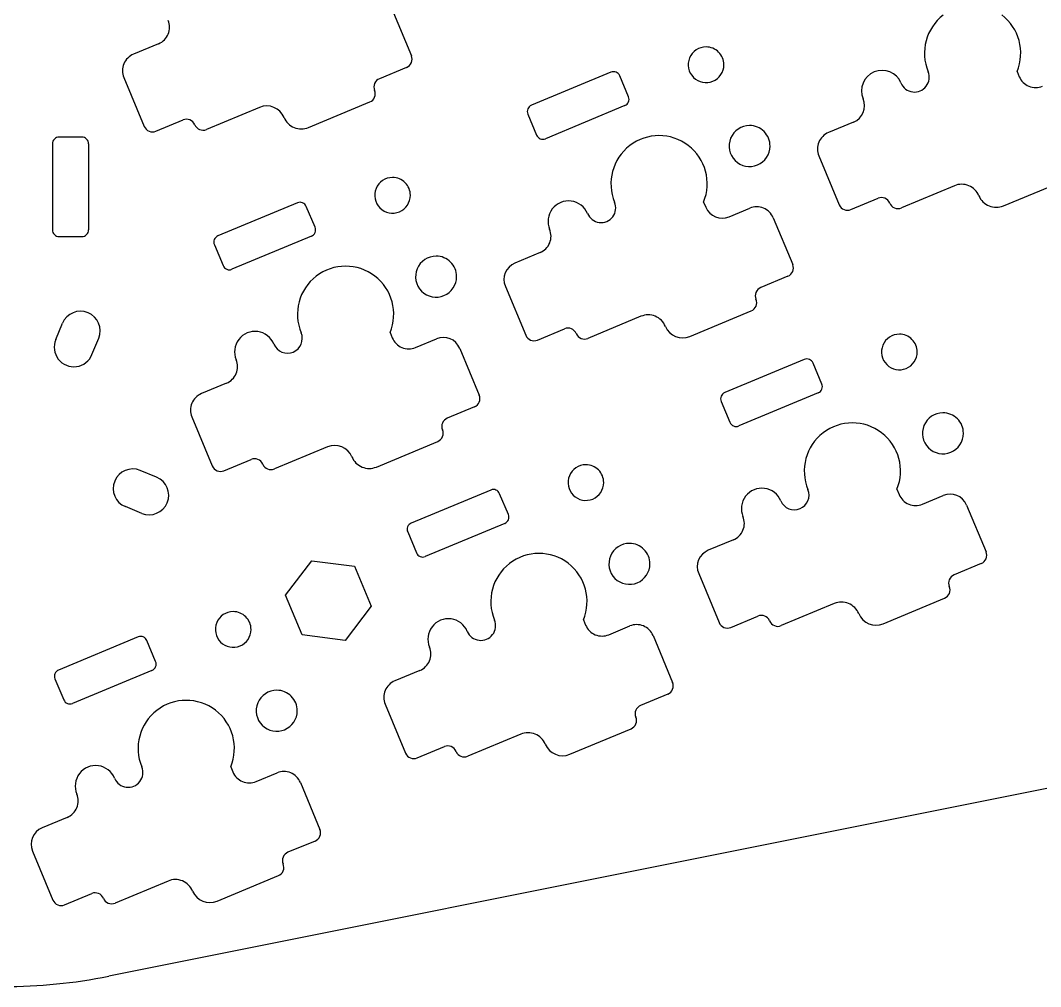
# Model space of a CAD drawing. Header units: millimetres. Extents: x -2 to 277, y 0 to 103.
# Drawn here: x 149.5 to 206.7, y 0.1 to 54.3 of the extents above; entities that cross this region are included whole.
import ezdxf

# ---------------------------------------------------------------- set-up
doc = ezdxf.new("R2010")
doc.units = ezdxf.units.MM
doc.layers.get('0').update_dxf_attribs({"linetype": 'CONTINUOUS'})

msp = doc.modelspace()

# ---------------------------------------------------------------- linework, layer by layer
at = {"color": 1}
for points in [[(170.3074, 54.9342), (171.4035, 52.3034)], [(157.2285, 52.9786), (155.8208, 52.3921)], [(171.1342, 51.6496), (169.6112, 51.015)], [(155.2823, 51.0844), (156.4265, 48.3383)], [(182.5982, 51.3788), (178.1434, 49.5227)], [(183.5848, 50.0013), (183.0964, 51.1736)], [(205.3813, 51.4191), (205.5027, 51.1276)], [(162.8881, 49.4055), (159.9111, 48.1651)], [(165.6342, 48.2747), (169.0727, 49.7073)], [(183.3797, 49.5031), (178.9249, 47.647)], [(157.0803, 48.069), (158.6034, 48.7036)], [(177.9382, 49.0245), (178.4267, 47.8522)], [(196.2077, 48.5819), (194.8, 47.9954)], [(152.92, 47.7418), (151.65, 47.7418)], [(151.269, 47.3608), (151.269, 42.5348)], [(153.301, 47.3608), (153.301, 42.5348)], [(194.2615, 46.6877), (195.4057, 43.9415)], [(204.6134, 43.8779), (208.0518, 45.3106)], [(201.8672, 45.0087), (198.8903, 43.7684)], [(187.7965, 44.0925), (187.918, 43.8009)], [(196.0595, 43.6723), (197.5826, 44.3069)], [(165.0134, 44.0521), (160.5586, 42.196)], [(166.0001, 42.6747), (165.5117, 43.847)], [(189.2257, 43.2625), (190.3941, 43.7493)], [(191.7018, 43.2108), (192.7979, 40.58)], [(151.65, 42.1538), (152.92, 42.1538)], [(165.795, 42.1764), (161.3402, 40.3203)], [(160.3535, 41.6978), (160.8419, 40.5255)], [(178.6229, 41.2552), (177.2152, 40.6687)], [(192.5287, 39.9262), (191.0056, 39.2916)], [(176.6768, 39.361), (177.8209, 36.6149)], [(187.0286, 36.5513), (190.4671, 37.9839)], [(151.4564, 36.3741), (151.8333, 37.2895)], [(184.2825, 37.6821), (181.3056, 36.4417)], [(170.2118, 36.7658), (170.3333, 36.4743)], [(178.4748, 36.3456), (179.9979, 36.9802)], [(153.4907, 35.5365), (153.8676, 36.4519)], [(171.641, 35.9358), (172.8094, 36.4226)], [(174.1171, 35.8842), (175.2132, 33.2534)], [(193.4425, 35.2599), (188.9877, 33.4039)], [(194.4291, 33.8825), (193.9407, 35.0548)], [(161.0382, 33.9286), (159.6305, 33.3421)], [(194.224, 33.3842), (189.7692, 31.5282)], [(188.7825, 32.9056), (189.271, 31.7333)], [(174.944, 32.5995), (173.4209, 31.9649)], [(159.092, 32.0344), (160.2362, 29.2882)], [(166.6978, 30.3554), (163.7208, 29.1151)], [(169.4439, 29.2246), (172.8824, 30.6572)], [(160.8901, 29.019), (162.4131, 29.6536)], [(157.1155, 28.6571), (156.2001, 29.034)], [(175.8579, 27.933), (171.4031, 26.0769)], [(176.8445, 26.5555), (176.3561, 27.7279)], [(198.6408, 27.9736), (198.7623, 27.6821)], [(200.07, 27.1436), (201.2384, 27.6304)], [(156.2778, 26.6228), (155.3624, 26.9997)], [(202.5461, 27.092), (203.6422, 24.4612)], [(176.6394, 26.0573), (172.1846, 24.2012)], [(171.1979, 25.5787), (171.6863, 24.4064)], [(189.4672, 25.1364), (188.0595, 24.5499)], [(164.3446, 22.0368), (165.8177, 23.9641)], [(165.8177, 23.9641), (168.2236, 23.653), (169.1562, 21.4145)], [(203.373, 23.8073), (201.8499, 23.1727)], [(268.1555, 23.4183), (154.4272, 0.6518)], [(187.5211, 23.2422), (188.6653, 20.496)], [(165.2772, 19.7983), (164.3446, 22.0368)], [(197.8729, 20.4324), (201.3114, 21.8651)], [(169.1562, 21.4145), (167.6831, 19.4872)], [(195.1268, 21.5632), (192.1499, 20.3229)], [(181.0561, 20.6469), (181.1776, 20.3554)], [(189.3191, 20.2268), (190.8422, 20.8614)], [(182.4853, 19.8169), (183.6537, 20.3038)], [(156.0752, 19.6902), (151.6204, 17.8341)], [(157.0618, 18.3128), (156.5734, 19.4851)], [(167.6831, 19.4872), (165.2772, 19.7983)], [(184.9614, 19.7653), (186.0575, 17.1345)], [(156.8567, 17.8145), (152.4019, 15.9584)], [(171.8825, 17.8097), (170.4748, 17.2232)], [(151.4152, 17.3359), (151.9037, 16.1636)], [(185.7883, 16.4807), (184.2652, 15.8461)], [(169.9363, 15.9155), (171.0805, 13.1694)], [(180.2882, 13.1058), (183.7267, 14.5384)], [(177.5421, 14.2366), (174.5651, 12.9962)], [(171.7344, 12.9001), (173.2575, 13.5347)], [(161.2735, 12.4039), (161.395, 12.1124)], [(162.7027, 11.5739), (163.8711, 12.0607)], [(165.1788, 11.5222), (166.2749, 8.8915)], [(152.0999, 9.5667), (150.6922, 8.9802)], [(166.0057, 8.2376), (164.4826, 7.603)], [(150.1538, 7.6725), (151.2979, 4.9263)], [(160.5056, 4.8627), (163.9441, 6.2953)], [(157.7595, 5.9935), (154.7826, 4.7532)], [(151.9518, 4.6571), (153.4749, 5.2917)]]:
    msp.add_lwpolyline(points, dxfattribs=at)
for points in [[(187.9346, 52.7974)], [(190.3769, 48.3858)], [(170.3499, 45.4707)], [(172.7921, 41.0592)], [(198.7789, 36.6786)], [(201.2212, 32.267)], [(181.1942, 29.3519)], [(183.6365, 24.9403)], [(161.4116, 21.1088)], [(163.8539, 16.6973)]]:
    msp.add_lwpolyline(points, close=True, dxfattribs=at)
for points in [[(201.236613, 54.585792), (200.268654, 53.839885), (199.922358, 52.536841), (200.3923, 51.4088)], [(205.3813, 51.4191), (205.84658, 52.549072), (205.494907, 53.850675), (204.523876, 54.592578)], [(157.768589, 53.520921), (157.869578, 53.766163), (157.869007, 54.041479), (157.767, 54.2863)], [(157.2285, 52.9786), (157.473324, 53.080599), (157.667601, 53.275678), (157.768589, 53.520921)], [(187.9346, 52.7974), (187.530138, 52.7974), (187.165501, 52.553758), (187.01072, 52.180083)], [(188.641707, 52.504507), (188.45417, 52.692043), (188.199816, 52.7974), (187.9346, 52.7974)], [(155.8208, 52.3921), (155.575976, 52.290101), (155.381699, 52.095022), (155.280711, 51.849779)], [(171.1342, 51.6496), (171.389102, 51.755782), (171.50967, 52.048493), (171.4035, 52.3034)], [(187.01072, 52.180083), (186.855939, 51.806409), (186.941495, 51.376291), (187.227493, 51.090293)], [(188.9346, 51.7974), (188.9346, 52.062616), (188.829243, 52.31697), (188.641707, 52.504507)], [(155.280711, 51.849779), (155.179722, 51.604537), (155.180293, 51.329221), (155.2823, 51.0844)], [(188.317283, 50.87352), (188.690958, 51.028301), (188.9346, 51.392938), (188.9346, 51.7974)], [(198.8692, 50.7742), (198.624919, 51.360471), (197.951627, 51.637717), (197.365353, 51.393443)], [(169.6112, 51.015), (169.488767, 50.96401), (169.391607, 50.866466), (169.341102, 50.743832)], [(183.0964, 51.1736), (183.015487, 51.367835), (182.792439, 51.459705), (182.5982, 51.3788)], [(187.227493, 51.090293), (187.513491, 50.804295), (187.943609, 50.718739), (188.317283, 50.87352)], [(197.365353, 51.393443), (196.779079, 51.149169), (196.501833, 50.475877), (196.746107, 49.889603)], [(200.286309, 50.590633), (200.465251, 50.824842), (200.505652, 51.136724), (200.392293, 51.408797)], [(205.5027, 51.1276), (205.604699, 50.882776), (205.799778, 50.688499), (206.045021, 50.587511)], [(169.0727, 49.7073), (169.327563, 49.813521), (169.448081, 50.106221), (169.3419, 50.3611)], [(169.341102, 50.743832), (169.290597, 50.621198), (169.290884, 50.483522), (169.3419, 50.3611)], [(198.8692, 50.7742), (198.982566, 50.50213), (199.232464, 50.3112), (199.524766, 50.273336)], [(199.524766, 50.273336), (199.817068, 50.235471), (200.107366, 50.356424), (200.286309, 50.590633)], [(206.045021, 50.587511), (206.290263, 50.486522), (206.565579, 50.487093), (206.8104, 50.5891)], [(183.3797, 49.5031), (183.573896, 49.584052), (183.665717, 49.807089), (183.5848, 50.0013)], [(196.2077, 48.5819), (196.717482, 48.794341), (196.958529, 49.379814), (196.7461, 49.8896)], [(164.2611, 48.8401), (164.038068, 49.375355), (163.423374, 49.628485), (162.8881, 49.4055)], [(178.1434, 49.5227), (177.949165, 49.441787), (177.857295, 49.218739), (177.9382, 49.0245)], [(158.986107, 48.704437), (158.863475, 48.754923), (158.72581, 48.754622), (158.6034, 48.7036)], [(159.2573, 48.4344), (159.206291, 48.556815), (159.108739, 48.653952), (158.986107, 48.704437)], [(164.2611, 48.8401), (164.368204, 48.583036), (164.573041, 48.379048), (164.830549, 48.273014)], [(156.4265, 48.3383), (156.532682, 48.083398), (156.825393, 47.96283), (157.0803, 48.069)], [(159.2573, 48.4344), (159.363482, 48.179498), (159.656193, 48.05893), (159.9111, 48.1651)], [(164.830549, 48.273014), (165.088056, 48.166981), (165.377139, 48.167587), (165.6342, 48.2747)], [(190.3769, 48.3858), (189.911768, 48.3858), (189.492437, 48.105611), (189.314439, 47.675886)], [(191.190073, 48.048973), (190.974406, 48.26464), (190.681899, 48.3858), (190.3769, 48.3858)], [(151.380592, 47.630208), (151.309141, 47.558756), (151.269, 47.461847), (151.269, 47.3608)], [(151.65, 47.7418), (151.548953, 47.7418), (151.452044, 47.701659), (151.380592, 47.630208)], [(153.189408, 47.630208), (153.117956, 47.701659), (153.021047, 47.7418), (152.92, 47.7418)], [(153.301, 47.3608), (153.301, 47.461847), (153.260859, 47.558756), (153.189408, 47.630208)], [(178.4267, 47.8522), (178.507613, 47.657965), (178.730661, 47.566095), (178.9249, 47.647)], [(186.939096, 47.266055), (185.968036, 48.007974), (184.619723, 48.005163), (183.651765, 47.259202)], [(189.314439, 47.675886), (189.13644, 47.24616), (189.23483, 46.751525), (189.563727, 46.422627)], [(191.5269, 47.2358), (191.5269, 47.540799), (191.40574, 47.833306), (191.190073, 48.048973)], [(194.8, 47.9954), (194.555176, 47.893401), (194.360899, 47.698322), (194.259911, 47.453079)], [(183.651765, 47.259202), (182.683807, 46.513241), (182.337569, 45.210139), (182.8076, 44.0821)], [(187.7965, 44.0925), (188.261824, 45.222489), (187.910156, 46.524136), (186.939096, 47.266055)], [(190.816986, 46.173339), (191.246711, 46.351337), (191.5269, 46.770668), (191.5269, 47.2358)], [(194.259911, 47.453079), (194.158922, 47.207837), (194.159493, 46.932521), (194.2615, 46.6877)], [(189.563727, 46.422627), (189.892625, 46.09373), (190.38726, 45.99534), (190.816986, 46.173339)], [(170.3499, 45.4707), (169.945438, 45.4707), (169.580801, 45.227058), (169.42602, 44.853383)], [(171.057007, 45.177807), (170.86947, 45.365343), (170.615116, 45.4707), (170.3499, 45.4707)], [(169.42602, 44.853383), (169.271239, 44.479709), (169.356795, 44.049591), (169.642793, 43.763593)], [(171.3499, 44.4707), (171.3499, 44.735916), (171.244543, 44.99027), (171.057007, 45.177807)], [(202.670851, 45.010386), (202.413344, 45.116419), (202.124261, 45.115813), (201.8672, 45.0087)], [(203.2403, 44.4433), (203.133196, 44.700364), (202.928359, 44.904352), (202.670851, 45.010386)], [(165.305032, 44.052763), (165.211581, 44.091228), (165.106676, 44.090989), (165.0134, 44.0521)], [(170.732583, 43.54682), (171.106258, 43.701601), (171.3499, 44.066238), (171.3499, 44.4707)], [(180.370681, 44.145672), (179.96323, 44.198451), (179.558572, 44.029848), (179.309138, 43.703375)], [(181.2845, 43.4475), (181.126475, 43.82675), (180.778132, 44.092892), (180.370681, 44.145672)], [(182.701609, 43.263933), (182.880551, 43.498142), (182.920952, 43.810024), (182.807593, 44.082097)], [(198.2364, 44.0376), (198.130218, 44.292502), (197.837507, 44.41307), (197.5826, 44.3069)], [(203.2403, 44.4433), (203.347404, 44.186236), (203.552241, 43.982248), (203.809749, 43.876214)], [(165.5117, 43.847), (165.472826, 43.940282), (165.398484, 44.014298), (165.305032, 44.052763)], [(169.642793, 43.763593), (169.928791, 43.477595), (170.358909, 43.392039), (170.732583, 43.54682)], [(179.309138, 43.703375), (179.059704, 43.376901), (179.00339, 42.942156), (179.161407, 42.562903)], [(187.918, 43.8009), (188.130441, 43.291118), (188.715914, 43.050071), (189.2257, 43.2625)], [(191.159479, 43.750889), (190.914237, 43.851878), (190.638921, 43.851307), (190.3941, 43.7493)], [(191.7018, 43.2108), (191.599801, 43.455624), (191.404722, 43.649901), (191.159479, 43.750889)], [(195.4057, 43.9415), (195.511921, 43.686637), (195.804621, 43.566119), (196.0595, 43.6723)], [(198.2364, 44.0376), (198.287409, 43.915185), (198.384961, 43.818048), (198.507593, 43.767563)], [(198.507593, 43.767563), (198.630225, 43.717077), (198.76789, 43.717378), (198.8903, 43.7684)], [(203.809749, 43.876214), (204.067256, 43.770181), (204.356339, 43.770787), (204.6134, 43.8779)], [(181.2845, 43.4475), (181.397866, 43.17543), (181.647764, 42.9845), (181.940066, 42.946636)], [(181.940066, 42.946636), (182.232368, 42.908771), (182.522666, 43.029724), (182.701609, 43.263933)], [(151.269, 42.5348), (151.269, 42.433753), (151.309141, 42.336844), (151.380592, 42.265392)], [(153.189408, 42.265392), (153.260859, 42.336844), (153.301, 42.433753), (153.301, 42.5348)], [(165.7949, 42.1764), (165.8882, 42.215255), (165.962239, 42.289589), (166.000723, 42.383043)], [(166.000723, 42.383043), (166.039208, 42.476496), (166.038983, 42.581412), (166.0001, 42.6747)], [(179.162989, 41.797521), (179.263978, 42.042763), (179.263407, 42.318079), (179.1614, 42.5629)], [(151.380592, 42.265392), (151.452044, 42.193941), (151.548953, 42.1538), (151.65, 42.1538)], [(152.92, 42.1538), (153.021047, 42.1538), (153.117956, 42.193941), (153.189408, 42.265392)], [(160.5586, 42.196), (160.364404, 42.115048), (160.272583, 41.892011), (160.3535, 41.6978)], [(178.6229, 41.2552), (178.867724, 41.357199), (179.062001, 41.552278), (179.162989, 41.797521)], [(169.354396, 39.939355), (168.383336, 40.681274), (167.035023, 40.678463), (166.067065, 39.932502)], [(172.7921, 41.0592), (172.326968, 41.0592), (171.907637, 40.779011), (171.729639, 40.349286)], [(173.605273, 40.722373), (173.389606, 40.93804), (173.097099, 41.0592), (172.7921, 41.0592)], [(173.9421, 39.9092), (173.9421, 40.214199), (173.82094, 40.506706), (173.605273, 40.722373)], [(177.2152, 40.6687), (176.705418, 40.456259), (176.464371, 39.870786), (176.6768, 39.361)], [(160.8419, 40.5255), (160.880755, 40.4322), (160.955089, 40.358161), (161.048543, 40.319677)], [(161.048543, 40.319677), (161.141996, 40.281192), (161.246912, 40.281417), (161.3402, 40.3203)], [(171.729639, 40.349286), (171.55164, 39.91956), (171.65003, 39.424925), (171.978927, 39.096027)], [(192.5287, 39.9262), (192.783563, 40.032421), (192.904081, 40.325121), (192.7979, 40.58)], [(166.067065, 39.932502), (165.099107, 39.186541), (164.752869, 37.883439), (165.2229, 36.7554)], [(170.2118, 36.7658), (170.677124, 37.895789), (170.325456, 39.197436), (169.354396, 39.939355)], [(173.232186, 38.846739), (173.661911, 39.024737), (173.9421, 39.444068), (173.9421, 39.9092)], [(171.978927, 39.096027), (172.307825, 38.76713), (172.80246, 38.66874), (173.232186, 38.846739)], [(190.735563, 39.020407), (190.685077, 38.897775), (190.685378, 38.76011), (190.7364, 38.6377)], [(191.0056, 39.2916), (190.883185, 39.240591), (190.786048, 39.143039), (190.735563, 39.020407)], [(190.4671, 37.9839), (190.722002, 38.090082), (190.84257, 38.382793), (190.7364, 38.6377)], [(153.267909, 37.884594), (152.707423, 38.115368), (152.06587, 37.849243), (151.8333, 37.2895)], [(153.8676, 36.4519), (154.096576, 37.013123), (153.828396, 37.65382), (153.267909, 37.884594)], [(185.086151, 37.683786), (184.828644, 37.789819), (184.539561, 37.789213), (184.2825, 37.6821)], [(185.6556, 37.1167), (185.548496, 37.373764), (185.343659, 37.577752), (185.086151, 37.683786)], [(162.785748, 36.823549), (162.377162, 36.877112), (161.971146, 36.707963), (161.721444, 36.380151)], [(163.6998, 36.1208), (163.543031, 36.501898), (163.194335, 36.769985), (162.785748, 36.823549)], [(164.778647, 35.676557), (165.199236, 35.851795), (165.398131, 36.334809), (165.222893, 36.755397)], [(174.1171, 35.8842), (173.904659, 36.393982), (173.319186, 36.635029), (172.8094, 36.4226)], [(180.6517, 36.711), (180.545479, 36.965863), (180.252779, 37.086381), (179.9979, 36.9802)], [(180.6517, 36.711), (180.70269, 36.588567), (180.800234, 36.491407), (180.922868, 36.440902)], [(185.6556, 37.1167), (185.878632, 36.581445), (186.493326, 36.328315), (187.0286, 36.5513)], [(198.7789, 36.6786), (198.374438, 36.6786), (198.009801, 36.434958), (197.85502, 36.061283)], [(199.486007, 36.385707), (199.29847, 36.573243), (199.044116, 36.6786), (198.7789, 36.6786)], [(151.4564, 36.3741), (151.30529, 36.010411), (151.360143, 35.593687), (151.600219, 35.281489)], [(161.721444, 36.380151), (161.471741, 36.052339), (161.416523, 35.615978), (161.5767, 35.2363)], [(163.6998, 36.1208), (163.875045, 35.700214), (164.358059, 35.501319), (164.778647, 35.676557)], [(170.3333, 36.4743), (170.435299, 36.229476), (170.630378, 36.035199), (170.875621, 35.934211)], [(177.8209, 36.6149), (177.87189, 36.492467), (177.969434, 36.395307), (178.092068, 36.344802)], [(178.092068, 36.344802), (178.214702, 36.294297), (178.352378, 36.294584), (178.4748, 36.3456)], [(180.922868, 36.440902), (181.045502, 36.390397), (181.183178, 36.390684), (181.3056, 36.4417)], [(197.85502, 36.061283), (197.700239, 35.687609), (197.785795, 35.257491), (198.071793, 34.971493)], [(199.7789, 35.6786), (199.7789, 35.943816), (199.673543, 36.19817), (199.486007, 36.385707)], [(152.619257, 34.861912), (153.009554, 34.91456), (153.341925, 35.17185), (153.4907, 35.5365)], [(170.875621, 35.934211), (171.120863, 35.833222), (171.396179, 35.833793), (171.641, 35.9358)], [(199.161583, 34.75472), (199.535258, 34.909501), (199.7789, 35.274138), (199.7789, 35.6786)], [(151.600219, 35.281489), (151.840296, 34.969292), (152.228959, 34.809264), (152.619257, 34.861912)], [(161.578289, 34.470921), (161.679278, 34.716163), (161.678707, 34.991479), (161.5767, 35.2363)], [(193.9407, 35.0548), (193.859748, 35.248996), (193.636711, 35.340817), (193.4425, 35.2599)], [(198.071793, 34.971493), (198.357791, 34.685495), (198.787909, 34.599939), (199.161583, 34.75472)], [(161.0382, 33.9286), (161.283024, 34.030599), (161.477301, 34.225678), (161.578289, 34.470921)], [(194.429763, 33.590868), (194.468228, 33.684319), (194.467989, 33.789224), (194.4291, 33.8825)], [(159.6305, 33.3421), (159.385676, 33.240101), (159.191399, 33.045022), (159.090411, 32.799779)], [(175.214037, 32.870693), (175.264523, 32.993325), (175.264222, 33.13099), (175.2132, 33.2534)], [(188.781877, 33.197257), (188.743392, 33.103804), (188.743617, 32.998888), (188.7825, 32.9056)], [(188.9877, 33.4039), (188.8944, 33.365045), (188.820361, 33.290711), (188.781877, 33.197257)], [(194.224, 33.3842), (194.317282, 33.423074), (194.391298, 33.497416), (194.429763, 33.590868)], [(159.090411, 32.799779), (158.989422, 32.554537), (158.989993, 32.279221), (159.092, 32.0344)], [(174.944, 32.5995), (175.066415, 32.650509), (175.163552, 32.748061), (175.214037, 32.870693)], [(201.2212, 32.267), (200.756068, 32.267), (200.336737, 31.986811), (200.158739, 31.557086)], [(202.034373, 31.930173), (201.818706, 32.14584), (201.526199, 32.267), (201.2212, 32.267)], [(173.4209, 31.9649), (173.165998, 31.858718), (173.04543, 31.566007), (173.1516, 31.3111)], [(189.271, 31.7333), (189.351952, 31.539104), (189.574989, 31.447283), (189.7692, 31.5282)], [(197.783396, 31.147155), (196.812336, 31.889074), (195.464023, 31.886263), (194.496065, 31.140302)], [(200.158739, 31.557086), (199.98074, 31.12736), (200.07913, 30.632725), (200.408027, 30.303827)], [(202.3712, 31.117), (202.3712, 31.421999), (202.25004, 31.714506), (202.034373, 31.930173)], [(172.8824, 30.6572), (173.004815, 30.708209), (173.101952, 30.805761), (173.152437, 30.928393)], [(173.152437, 30.928393), (173.202923, 31.051025), (173.202622, 31.18869), (173.1516, 31.3111)], [(194.496065, 31.140302), (193.528107, 30.394341), (193.181869, 29.091239), (193.6519, 27.9632)], [(198.6408, 27.9736), (199.106124, 29.103589), (198.754456, 30.405236), (197.783396, 31.147155)], [(201.661286, 30.054539), (202.091011, 30.232537), (202.3712, 30.651868), (202.3712, 31.117)], [(168.0708, 29.79), (167.847768, 30.325255), (167.233074, 30.578385), (166.6978, 30.3554)], [(168.0708, 29.79), (168.177904, 29.532936), (168.382741, 29.328948), (168.640249, 29.222914)], [(200.408027, 30.303827), (200.736925, 29.97493), (201.23156, 29.87654), (201.661286, 30.054539)], [(156.2001, 29.034), (155.638345, 29.265309), (154.995434, 28.997445), (154.764112, 28.435695)], [(160.2362, 29.2882), (160.287209, 29.165785), (160.384761, 29.068648), (160.507393, 29.018163)], [(162.795832, 29.654398), (162.673198, 29.704903), (162.535522, 29.704616), (162.4131, 29.6536)], [(163.067, 29.3843), (163.01601, 29.506733), (162.918466, 29.603893), (162.795832, 29.654398)], [(163.067, 29.3843), (163.173221, 29.129437), (163.465921, 29.008919), (163.7208, 29.1151)], [(168.640249, 29.222914), (168.897756, 29.116881), (169.186839, 29.117487), (169.4439, 29.2246)], [(181.1942, 29.3519), (180.789738, 29.3519), (180.425101, 29.108258), (180.27032, 28.734583)], [(181.901307, 29.059007), (181.71377, 29.246543), (181.459416, 29.3519), (181.1942, 29.3519)], [(157.710494, 27.222491), (157.941268, 27.782977), (157.675143, 28.42453), (157.1154, 28.6571)], [(160.507393, 29.018163), (160.630025, 28.967677), (160.76769, 28.967978), (160.8901, 29.019)], [(180.27032, 28.734583), (180.115539, 28.360909), (180.201095, 27.930791), (180.487093, 27.644793)], [(182.1942, 28.3519), (182.1942, 28.617116), (182.088843, 28.87147), (181.901307, 29.059007)], [(154.764112, 28.435695), (154.532791, 27.873945), (154.800655, 27.231034), (155.362405, 26.999712)], [(181.576883, 27.42802), (181.950558, 27.582801), (182.1942, 27.947438), (182.1942, 28.3519)], [(191.214981, 28.026872), (190.80753, 28.079651), (190.402872, 27.911048), (190.153438, 27.584575)], [(176.3561, 27.7279), (176.275148, 27.922096), (176.052111, 28.013917), (175.8579, 27.933)], [(180.487093, 27.644793), (180.773091, 27.358795), (181.203209, 27.273239), (181.576883, 27.42802)], [(190.153438, 27.584575), (189.904004, 27.258101), (189.84769, 26.823356), (190.005707, 26.444103)], [(192.1288, 27.3287), (191.970775, 27.70795), (191.622432, 27.974092), (191.214981, 28.026872)], [(193.205927, 26.888417), (193.624953, 27.062977), (193.824242, 27.543256), (193.6519, 27.9632)], [(198.7623, 27.6821), (198.864299, 27.437276), (199.059378, 27.242999), (199.304621, 27.142011)], [(202.5461, 27.092), (202.333659, 27.601782), (201.748186, 27.842829), (201.2384, 27.6304)], [(156.2778, 26.6228), (156.839023, 26.393824), (157.47972, 26.662004), (157.710494, 27.222491)], [(192.1288, 27.3287), (192.305573, 26.910603), (192.7869, 26.713857), (193.205927, 26.888417)], [(199.304621, 27.142011), (199.549863, 27.041022), (199.825179, 27.041593), (200.07, 27.1436)], [(176.6394, 26.0573), (176.833596, 26.138252), (176.925417, 26.361289), (176.8445, 26.5555)], [(190.007289, 25.678721), (190.108278, 25.923963), (190.107707, 26.199279), (190.0057, 26.4441)], [(171.4031, 26.0769), (171.208865, 25.995987), (171.116995, 25.772939), (171.1979, 25.5787)], [(189.4672, 25.1364), (189.712024, 25.238399), (189.906301, 25.433478), (190.007289, 25.678721)], [(183.6365, 24.9403), (183.171368, 24.9403), (182.752037, 24.660111), (182.574039, 24.230386)], [(184.449673, 24.603473), (184.234006, 24.81914), (183.941499, 24.9403), (183.6365, 24.9403)], [(171.6863, 24.4064), (171.725155, 24.3131), (171.799489, 24.239061), (171.892943, 24.200577)], [(171.892943, 24.200577), (171.986396, 24.162092), (172.091312, 24.162317), (172.1846, 24.2012)], [(180.19876, 23.820473), (179.227715, 24.562411), (177.879402, 24.559627), (176.911428, 23.813686)], [(182.574039, 24.230386), (182.39604, 23.80066), (182.49443, 23.306025), (182.823327, 22.977127)], [(184.7865, 23.7903), (184.7865, 24.095299), (184.66534, 24.387806), (184.449673, 24.603473)], [(188.0595, 24.5499), (187.549718, 24.337459), (187.308671, 23.751986), (187.5211, 23.2422)], [(203.373, 23.8073), (203.495415, 23.858309), (203.592552, 23.955861), (203.643037, 24.078493)], [(203.643037, 24.078493), (203.693523, 24.201125), (203.693222, 24.33879), (203.6422, 24.4612)], [(176.911428, 23.813686), (175.943455, 23.067744), (175.597191, 21.764648), (176.0672, 20.6366)], [(181.0561, 20.6469), (181.521447, 21.776879), (181.169805, 23.078534), (180.19876, 23.820473)], [(184.076586, 22.727839), (184.506311, 22.905837), (184.7865, 23.325168), (184.7865, 23.7903)], [(182.823327, 22.977127), (183.152225, 22.64823), (183.64686, 22.54984), (184.076586, 22.727839)], [(201.8499, 23.1727), (201.595037, 23.066479), (201.474519, 22.773779), (201.5807, 22.5189)], [(201.3114, 21.8651), (201.566302, 21.971282), (201.68687, 22.263993), (201.5807, 22.5189)], [(195.930451, 21.564886), (195.672944, 21.670919), (195.383861, 21.670313), (195.1268, 21.5632)], [(196.4999, 20.9978), (196.392796, 21.254864), (196.187959, 21.458852), (195.930451, 21.564886)], [(161.4116, 21.1088), (161.007138, 21.1088), (160.642501, 20.865158), (160.48772, 20.491483)], [(162.118707, 20.815907), (161.93117, 21.003443), (161.676816, 21.1088), (161.4116, 21.1088)], [(162.4116, 20.1088), (162.4116, 20.374016), (162.306243, 20.62837), (162.118707, 20.815907)], [(173.630281, 20.700172), (173.22283, 20.752951), (172.818172, 20.584348), (172.568738, 20.257875)], [(174.5441, 20.002), (174.386075, 20.38125), (174.037732, 20.647392), (173.630281, 20.700172)], [(175.961209, 19.818433), (176.140151, 20.052642), (176.180552, 20.364524), (176.067193, 20.636597)], [(191.496, 20.5921), (191.389818, 20.847002), (191.097107, 20.96757), (190.8422, 20.8614)], [(196.4999, 20.9978), (196.722932, 20.462545), (197.337626, 20.209415), (197.8729, 20.4324)], [(160.48772, 20.491483), (160.332939, 20.117809), (160.418495, 19.687691), (160.704493, 19.401693)], [(161.794283, 19.18492), (162.167958, 19.339701), (162.4116, 19.704338), (162.4116, 20.1088)], [(172.568738, 20.257875), (172.319304, 19.931401), (172.26299, 19.496656), (172.421007, 19.117403)], [(181.1776, 20.3554), (181.279599, 20.110576), (181.474678, 19.916299), (181.719921, 19.815311)], [(184.419079, 20.305389), (184.173837, 20.406378), (183.898521, 20.405807), (183.6537, 20.3038)], [(184.9614, 19.7653), (184.859401, 20.010124), (184.664322, 20.204401), (184.419079, 20.305389)], [(188.6653, 20.496), (188.771521, 20.241137), (189.064221, 20.120619), (189.3191, 20.2268)], [(191.496, 20.5921), (191.547009, 20.469685), (191.644561, 20.372548), (191.767193, 20.322063)], [(191.767193, 20.322063), (191.889825, 20.271577), (192.02749, 20.271878), (192.1499, 20.3229)], [(156.5734, 19.4851), (156.492448, 19.679296), (156.269411, 19.771117), (156.0752, 19.6902)], [(174.5441, 20.002), (174.657466, 19.72993), (174.907364, 19.539), (175.199666, 19.501136)], [(175.199666, 19.501136), (175.491968, 19.463271), (175.782266, 19.584224), (175.961209, 19.818433)], [(181.719921, 19.815311), (181.965163, 19.714322), (182.240479, 19.714893), (182.4853, 19.8169)], [(160.704493, 19.401693), (160.990491, 19.115695), (161.420609, 19.030139), (161.794283, 19.18492)], [(172.422589, 18.352021), (172.523578, 18.597263), (172.523007, 18.872579), (172.421, 19.1174)], [(157.062463, 18.021168), (157.100928, 18.114619), (157.100689, 18.219524), (157.0618, 18.3128)], [(171.8825, 17.8097), (172.127324, 17.911699), (172.321601, 18.106778), (172.422589, 18.352021)], [(151.6204, 17.8341), (151.426165, 17.753187), (151.334295, 17.530139), (151.4152, 17.3359)], [(156.8567, 17.8145), (156.949982, 17.853374), (157.023998, 17.927716), (157.062463, 18.021168)], [(170.4748, 17.2232), (170.229976, 17.121201), (170.035699, 16.926122), (169.934711, 16.680879)], [(163.8539, 16.6973), (163.388768, 16.6973), (162.969437, 16.417111), (162.791439, 15.987386)], [(164.667073, 16.360473), (164.451406, 16.57614), (164.158899, 16.6973), (163.8539, 16.6973)], [(169.934711, 16.680879), (169.833722, 16.435637), (169.834293, 16.160321), (169.9363, 15.9155)], [(185.7883, 16.4807), (186.043163, 16.586921), (186.163681, 16.879621), (186.0575, 17.1345)], [(151.9037, 16.1636), (151.984613, 15.969365), (152.207661, 15.877495), (152.4019, 15.9584)], [(160.416096, 15.577455), (159.445036, 16.319374), (158.096723, 16.316563), (157.128765, 15.570602)], [(165.0039, 15.5473), (165.0039, 15.852299), (164.88274, 16.144806), (164.667073, 16.360473)], [(157.128765, 15.570602), (156.160807, 14.824641), (155.814569, 13.521539), (156.2846, 12.3935)], [(161.2735, 12.4039), (161.738824, 13.533889), (161.387156, 14.835536), (160.416096, 15.577455)], [(162.791439, 15.987386), (162.61344, 15.55766), (162.71183, 15.063025), (163.040727, 14.734127)], [(164.293986, 14.484839), (164.723711, 14.662837), (165.0039, 15.082168), (165.0039, 15.5473)], [(183.995102, 15.574932), (183.944597, 15.452298), (183.944884, 15.314622), (183.9959, 15.1922)], [(184.2652, 15.8461), (184.142767, 15.79511), (184.045607, 15.697566), (183.995102, 15.574932)], [(183.7267, 14.5384), (183.981563, 14.644621), (184.102081, 14.937321), (183.9959, 15.1922)], [(163.040727, 14.734127), (163.369625, 14.40523), (163.86426, 14.30684), (164.293986, 14.484839)], [(178.345751, 14.238286), (178.088244, 14.344319), (177.799161, 14.343713), (177.5421, 14.2366)], [(178.9152, 13.6712), (178.808096, 13.928264), (178.603259, 14.132252), (178.345751, 14.238286)], [(171.0805, 13.1694), (171.13149, 13.046967), (171.229034, 12.949807), (171.351668, 12.899302)], [(173.9113, 13.2655), (173.805079, 13.520363), (173.512379, 13.640881), (173.2575, 13.5347)], [(173.9113, 13.2655), (174.017482, 13.010598), (174.310193, 12.89003), (174.5651, 12.9962)], [(178.9152, 13.6712), (179.138232, 13.135945), (179.752926, 12.882815), (180.2882, 13.1058)], [(171.351668, 12.899302), (171.474302, 12.848797), (171.611978, 12.849084), (171.7344, 12.9001)], [(152.783144, 12.018251), (152.533441, 11.690439), (152.478223, 11.254078), (152.6384, 10.8744)], [(153.847448, 12.461649), (153.438862, 12.515212), (153.032846, 12.346063), (152.783144, 12.018251)], [(154.7615, 11.7589), (154.604731, 12.139998), (154.256035, 12.408085), (153.847448, 12.461649)], [(156.178609, 11.575333), (156.357551, 11.809542), (156.397952, 12.121424), (156.284593, 12.393497)], [(161.395, 12.1124), (161.496999, 11.867576), (161.692078, 11.673299), (161.937321, 11.572311)], [(164.636479, 12.062289), (164.391237, 12.163278), (164.115921, 12.162707), (163.8711, 12.0607)], [(165.1788, 11.5222), (165.076801, 11.767024), (164.881722, 11.961301), (164.636479, 12.062289)], [(154.7615, 11.7589), (154.874866, 11.48683), (155.124764, 11.2959), (155.417066, 11.258036)], [(155.417066, 11.258036), (155.709368, 11.220171), (155.999666, 11.341124), (156.178609, 11.575333)], [(161.937321, 11.572311), (162.182563, 11.471322), (162.457879, 11.471893), (162.7027, 11.5739)], [(152.639989, 10.109021), (152.740978, 10.354263), (152.740407, 10.629579), (152.6384, 10.8744)], [(152.0999, 9.5667), (152.344724, 9.668699), (152.539001, 9.863778), (152.639989, 10.109021)], [(150.6922, 8.9802), (150.182418, 8.767759), (149.941371, 8.182286), (150.1538, 7.6725)], [(166.275737, 8.508793), (166.326223, 8.631425), (166.325922, 8.76909), (166.2749, 8.8915)], [(166.0057, 8.2376), (166.128115, 8.288609), (166.225252, 8.386161), (166.275737, 8.508793)], [(164.4826, 7.603), (164.227737, 7.496779), (164.107219, 7.204079), (164.2134, 6.9492)], [(164.214198, 6.566468), (164.264703, 6.689102), (164.264416, 6.826778), (164.2134, 6.9492)], [(163.9441, 6.2953), (164.066533, 6.34629), (164.163693, 6.443834), (164.214198, 6.566468)], [(158.563151, 5.995186), (158.305644, 6.101219), (158.016561, 6.100613), (157.7595, 5.9935)], [(159.1326, 5.4281), (159.025496, 5.685164), (158.820659, 5.889152), (158.563151, 5.995186)], [(154.1287, 5.0224), (154.022518, 5.277302), (153.729807, 5.39787), (153.4749, 5.2917)], [(159.1326, 5.4281), (159.355632, 4.892845), (159.970326, 4.639715), (160.5056, 4.8627)], [(151.2979, 4.9263), (151.348909, 4.803885), (151.446461, 4.706748), (151.569093, 4.656263)], [(151.569093, 4.656263), (151.691725, 4.605777), (151.82939, 4.606078), (151.9518, 4.6571)], [(154.1287, 5.0224), (154.179709, 4.899985), (154.277261, 4.802848), (154.399893, 4.752363)], [(154.399893, 4.752363), (154.522525, 4.701877), (154.66019, 4.702178), (154.7826, 4.7532)], [(148.5386, 0.0682), (150.515903, 0.068192), (152.488363, 0.263676), (154.4272, 0.6518)]]:
    msp.add_open_spline(points, degree=3, dxfattribs=at)

doc.saveas('drawing.dxf')
